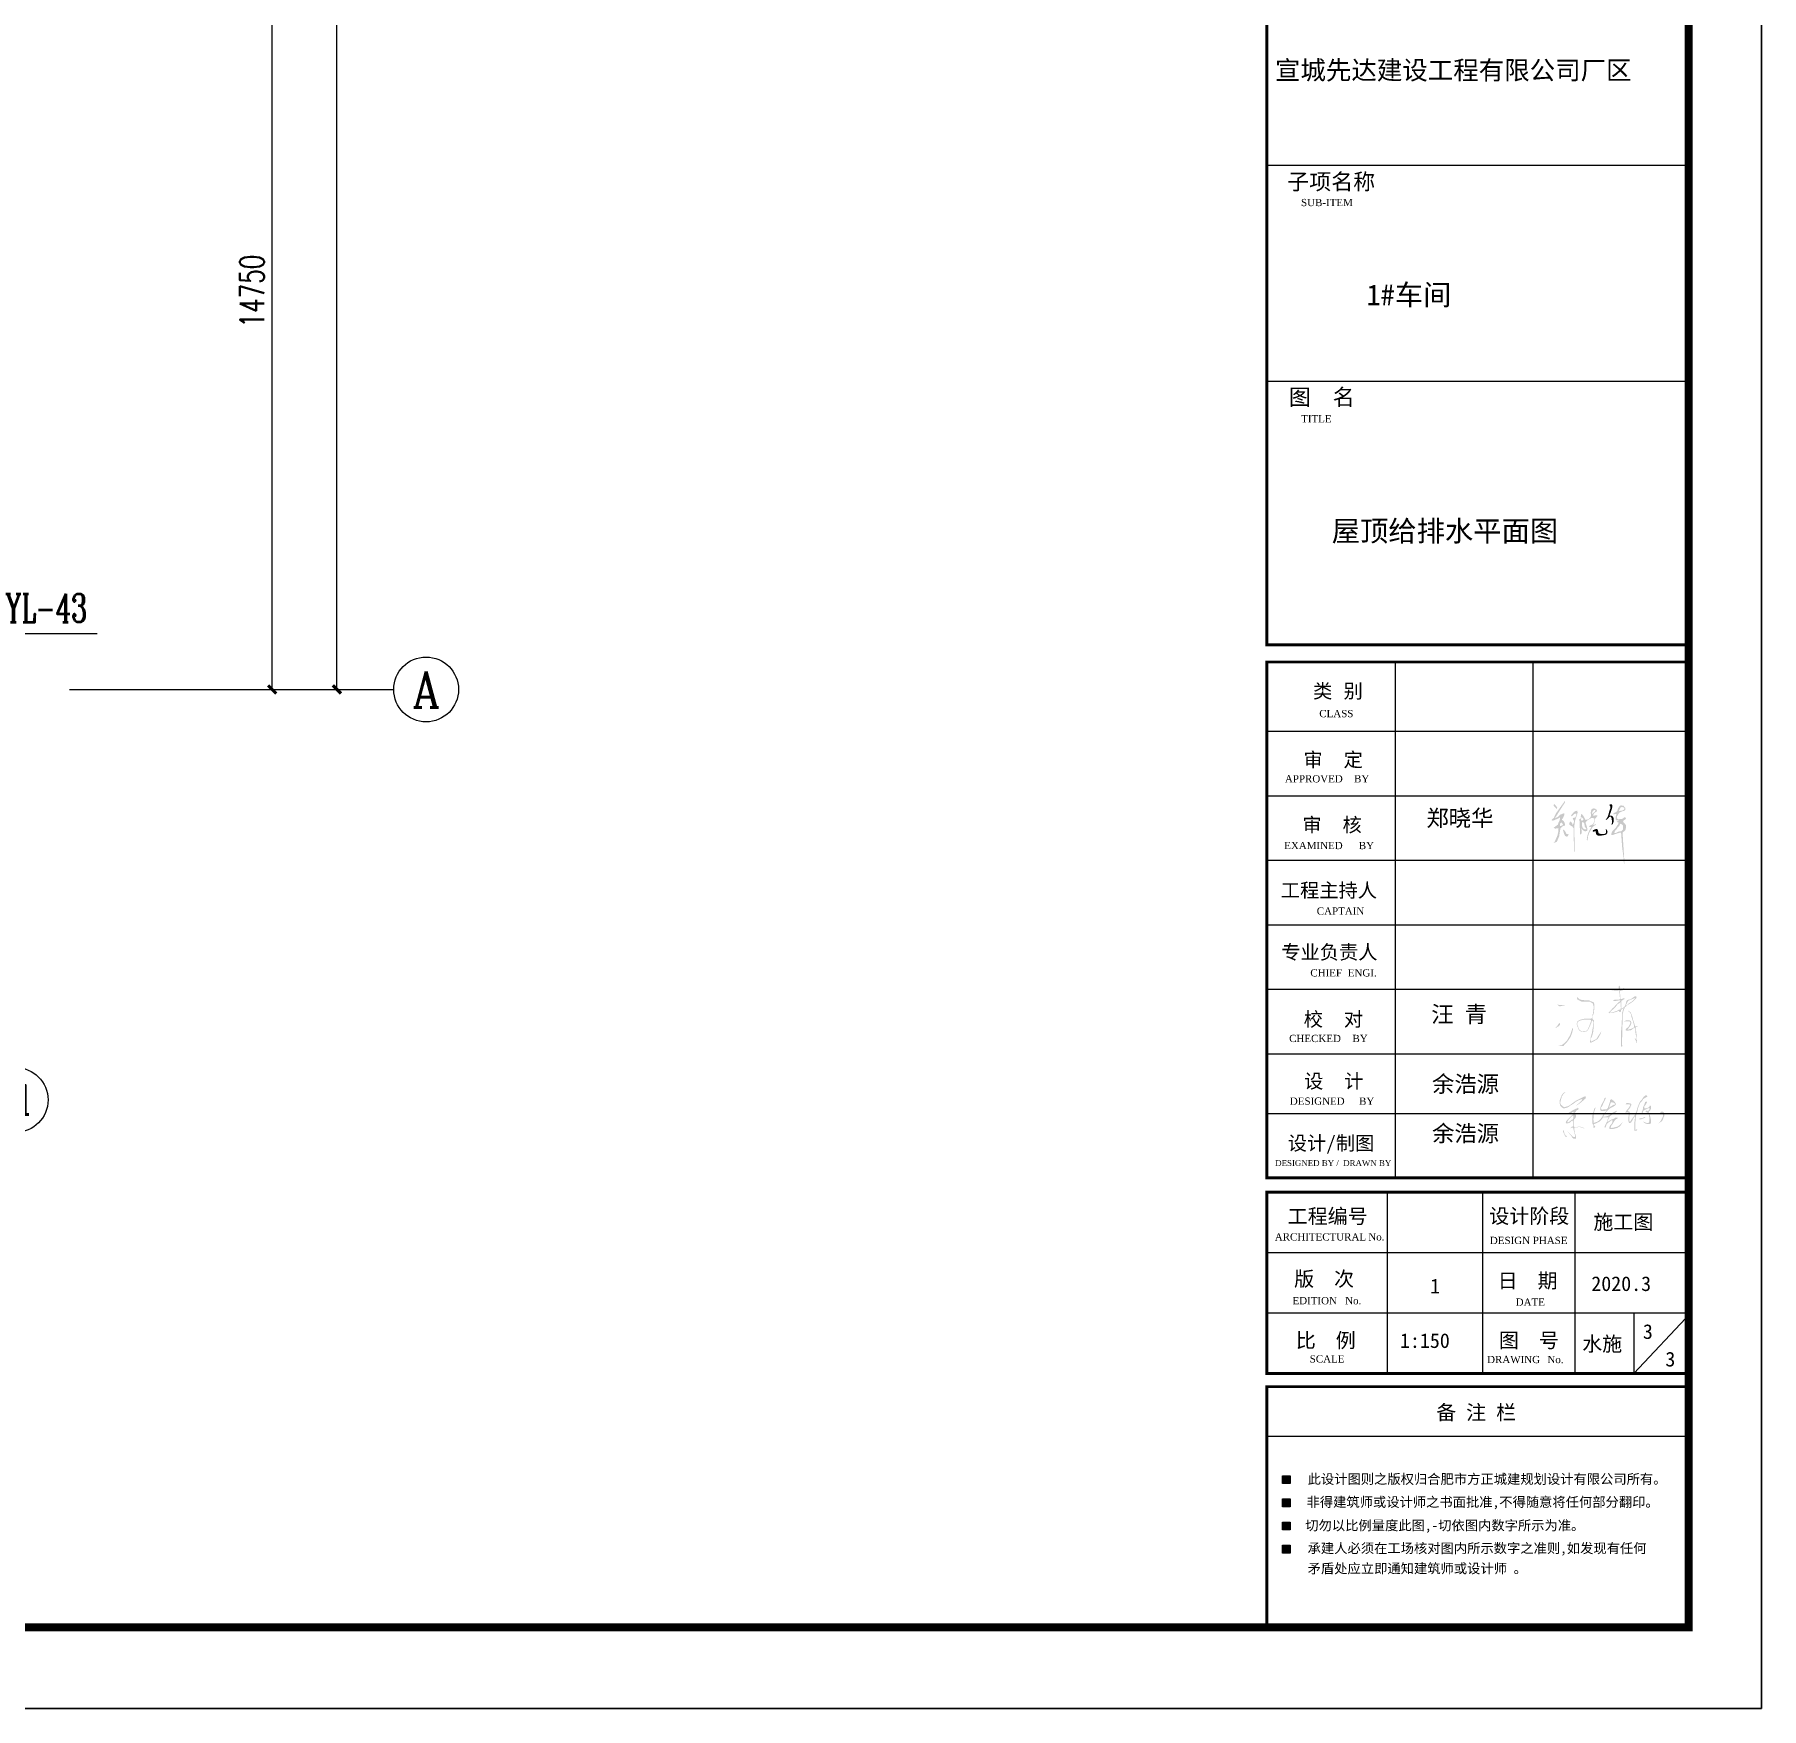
# Model space of a CAD drawing. Extents: x 54907 to 703237, y -798661 to -546661.
# Drawn here: x 456939 to 488916, y -735661 to -704669 of the extents above; entities that cross this region are included whole.
import ezdxf
from ezdxf.enums import TextEntityAlignment as Align

# ---------------------------------------------------------------- set-up
doc = ezdxf.new("R2010")
doc.units = 0
doc.header["$LTSCALE"] = 1000
doc.header["$MEASUREMENT"] = 0
for name, color, linetype in [('1', 140, 'Continuous'), ('AXIS', 3, 'Continuous'), ('AXIS_TEXT', 7, 'Continuous'), ('DIM_雨水', 3, 'Continuous'), ('HATCH', 254, 'Continuous'), ('PUB_TEXT', 7, 'Continuous'), ('PUB_TITLE', 4, 'Continuous'), ('TEXT', 7, 'Continuous'), ('外框线', 255, 'Continuous')]:
    doc.layers.add(name, color=color, linetype=linetype)
doc.layers.add('yichutu', color=7, linetype='Continuous', true_color=0xffffff, plot=False)
doc.styles.add('_TCH_AXIS', font='COMPLEX', dxfattribs={"bigfont": 'GBCBIG'})
doc.styles.add('_TCH_DIM_T3', font='SIMPLEX', dxfattribs={"width": 0.705882, "bigfont": 'GBCBIG'})
doc.styles.add('_TWT_SERIAL', font='COMPLEX', dxfattribs={"width": 0.8, "height": 3.5, "bigfont": 'HZTXT'})
doc.styles.add('COMPLEX', font='COMPLEX')
doc.styles.add('GHF', font='times.ttf')
doc.styles.add('STYLE1', font='simhei.ttf', dxfattribs={"width": 0.8})
doc.styles.add('仿宋', font='')
doc.styles.get('仿宋').set_extended_font_data('NSimSun')
doc.dimstyles.new('_TCH_ARCH&&150', dxfattribs={"dimtxt": 446.25, "dimasz": 150, "dimexe": 375, "dimexo": 450, "dimgap": 150, "dimtad": 1, "dimdec": 0, "dimzin": 0, "dimdsep": 46, "dimtxsty": '_TCH_DIM_T3', "dimblk": 'ARCHTICK', "dimcen": 0.09, "dimclrt": 7, "dimazin": 2, "dimtfac": 1, "dimtdec": 0, "dimtix": 1, "dimtmove": 2, "dimatfit": 3, "dimldrblk": 'ARCHTICK', "dimfxl": 0, "dimtolj": 1, "dimtzin": 0, "dimarcsym": 0})

# ---------------------------------------------------------------- blocks, each defined once
blk = doc.blocks.new('*U81')
at = {"layer": 'PUB_TEXT', "style": 'STYLE1'}
blk.add_text('备 注 栏', height=180, dxfattribs=at).set_placement((503976, -819747))
blk = doc.blocks.new('A$C2EA612DB')
at = {"layer": 'HATCH'}
h = blk.add_hatch(color=256, dxfattribs=at)
h.paths.add_polyline_path([(288, 659), (280, 651), (258, 643), (270, 667), (295, 696), (318, 713), (343, 719), (349, 695), (344, 674), (331, 634), (315, 585), (308, 537), (304, 495), (304, 442), (305, 390), (309, 342), (309, 298), (309, 264), (311, 224), (311, 167), (302, 167), (302, 210), (301, 251), (298, 319), (298, 362), (295, 407), (295, 455), (294, 486), (277, 507), (261, 515), (238, 531), (238, 557), (258, 576), (277, 546), (285, 527), (302, 570), (296, 592), (288, 603), (284, 616), (297, 624), (317, 627), (325, 643), (333, 663), (334, 677), (319, 681), (308, 677)])
h.paths.add_polyline_path([(219, 381), (207, 367), (181, 380), (171, 402), (162, 423), (158, 443), (153, 455), (153, 467), (179, 448), (189, 427), (198, 407), (210, 403), (223, 408), (228, 394)])
h.paths.add_polyline_path([(155, 531), (146, 543), (136, 558), (125, 555), (113, 547), (111, 528), (111, 516), (121, 513), (144, 522)], flags=16)
h.paths.add_polyline_path([(181, 830), (178, 850), (62, 689), (27, 617), (16, 614), (0, 593), (14, 582), (48, 598), (91, 615), (113, 630), (110, 598), (101, 573), (92, 557), (85, 533), (67, 520), (27, 490), (46, 478), (69, 481), (90, 485), (88, 428), (78, 386), (39, 296), (25, 284), (69, 299), (101, 374), (115, 460), (116, 479), (145, 506), (163, 516), (177, 516), (182, 532), (174, 558), (161, 581), (136, 598), (153, 621), (169, 657), (171, 686), (116, 666), (84, 635), (42, 614), (69, 656), (149, 783)])
h.paths.add_polyline_path([(70, 743), (75, 762), (50, 795), (31, 810), (27, 785), (47, 764)], flags=17)
h = blk.add_hatch(color=256, dxfattribs=at)
h.paths.add_polyline_path([(477, 583), (493, 598), (519, 611), (532, 620), (549, 623), (572, 614), (572, 587), (571, 579), (568, 566), (561, 551), (552, 537), (537, 527), (513, 519), (504, 502), (530, 501), (536, 501), (508, 456), (492, 420), (484, 396), (477, 364), (472, 331), (477, 319), (483, 321), (486, 344), (490, 374), (505, 422), (537, 474), (545, 491), (556, 504), (565, 512), (590, 526), (598, 530), (597, 536), (582, 534), (572, 529), (555, 530), (574, 551), (578, 590), (585, 613), (599, 627), (609, 640), (617, 654), (590, 658), (574, 652), (563, 648), (560, 667), (576, 690), (603, 704), (610, 728), (585, 744), (567, 750), (541, 742), (528, 720), (526, 690), (529, 653), (526, 637), (509, 617), (491, 602), (481, 600), (466, 600), (451, 599), (444, 617), (432, 639), (416, 664), (397, 673), (392, 640), (393, 621), (388, 610), (373, 608), (376, 552), (379, 490), (380, 438), (382, 407), (393, 395), (403, 419), (403, 440), (402, 460), (399, 474), (396, 487), (406, 473), (426, 453), (437, 447), (448, 440), (455, 440), (480, 451), (480, 476), (474, 502), (469, 518), (461, 538), (459, 545), (457, 559), (461, 570)])
h.paths.add_polyline_path([(434, 557), (438, 548), (441, 535), (443, 520), (446, 505), (453, 495), (458, 489), (465, 482), (465, 471), (457, 467), (442, 470), (438, 471), (425, 480), (416, 493), (410, 508), (408, 520), (407, 533), (407, 561), (409, 566)], flags=16)
h.paths.add_polyline_path([(426, 594), (410, 585), (402, 584), (394, 601), (400, 620), (401, 633), (414, 624), (426, 607)], flags=16)
h.paths.add_polyline_path([(548, 673), (543, 687), (548, 704), (561, 719), (569, 729), (586, 726), (589, 721), (580, 704), (570, 696), (556, 686), (553, 675)], flags=16)
for points in [[(794, 697), (804, 725), (812, 751), (816, 774), (814, 796), (808, 806), (782, 803), (778, 787), (791, 771), (791, 754), (782, 731), (773, 706), (763, 663), (753, 640), (742, 619), (726, 595), (746, 601), (760, 616), (776, 636), (794, 640), (805, 620), (811, 583), (812, 561), (806, 535), (801, 526), (822, 540), (831, 564), (835, 604), (829, 630), (815, 646), (801, 652), (778, 654)], [(627, 433), (621, 461), (619, 468), (599, 474), (579, 467), (557, 457), (551, 442), (565, 434), (588, 446), (593, 429), (596, 410), (605, 391), (631, 384), (660, 384), (698, 390), (722, 394), (738, 403), (750, 419), (751, 440), (738, 466), (727, 475), (730, 449), (730, 429), (729, 419), (725, 414), (709, 407), (689, 405), (674, 404), (664, 404), (652, 409), (636, 415), (630, 421)]]:
    blk.add_hatch(color=256, dxfattribs=at).paths.add_polyline_path(points)
h = blk.add_hatch(color=256, dxfattribs=at)
h.paths.add_polyline_path([(935, 705), (954, 712), (978, 718), (994, 738), (989, 757), (966, 786), (928, 790), (912, 778), (894, 753), (887, 732), (883, 719), (871, 705), (855, 695), (837, 688), (827, 670), (833, 670), (841, 671), (871, 676), (867, 658), (863, 646), (862, 629), (861, 611), (863, 599), (872, 591), (888, 591), (904, 591), (901, 584), (876, 574), (882, 564), (899, 564), (897, 544), (891, 532), (878, 518), (867, 498), (853, 479), (824, 454), (807, 426), (801, 395), (820, 391), (844, 402), (864, 408), (915, 423), (933, 425), (936, 391), (947, 231), (968, 79), (969, 27), (980, 0), (953, 426), (977, 443), (992, 461), (1000, 492), (998, 525), (982, 548), (960, 570), (966, 586), (983, 598), (999, 609), (996, 622), (982, 633), (948, 608), (894, 604), (876, 616), (879, 643), (893, 667), (909, 691)])
h.paths.add_polyline_path([(903, 719), (918, 743), (923, 756), (932, 766), (948, 768), (975, 759), (978, 743), (966, 728), (941, 719), (911, 716)], flags=16)
h.paths.add_polyline_path([(919, 543), (937, 538), (951, 529), (957, 520), (959, 501), (958, 465), (937, 443), (894, 437), (864, 419), (842, 422), (848, 440), (858, 456), (878, 477), (890, 497), (909, 514)], flags=16)
blk = doc.blocks.new('yct-1337-420-200550-63000-150-2010.0')
at = {"layer": 'yichutu', "color": 7, "true_color": 0xffffff}
blk.add_lwpolyline([(0, 0), (0, 63000), (200550, 63000), (200550, 0)], close=True, dxfattribs=at)
blk = doc.blocks.new('_ArchTick')
at = {"color": 0, "linetype": 'ByBlock', "const_width": 0.4}
blk.add_lwpolyline([(-0.5, -0.5), (0.5, 0.5)], dxfattribs=at)
blk = doc.blocks.new('*D94')
at = {"layer": 'AXIS', "color": 0, "lineweight": -2}
for p, q in [((458039, -702045), (461714, -702045)), ((461339, -716795), (461339, -702045)), ((458039, -716795), (461714, -716795))]:
    blk.add_line(p, q, dxfattribs=at)
at = {"layer": 'Defpoints', "color": 0}
for p in [(457589, -702045), (461339, -702045), (457589, -716795)]:
    blk.add_point(p, dxfattribs=at)
at = {"layer": 'AXIS', "color": 0, "lineweight": -2, "xscale": 150, "yscale": 150, "zscale": 150}
for p, rotation in [((461339, -702045), 90), ((461339, -716795), 270)]:
    blk.add_blockref('_ArchTick', p, dxfattribs=dict(at, rotation=rotation))
at = {"layer": 'AXIS', "color": 7, "insert": (460966, -709420), "char_height": 446.2, "attachment_point": 5, "rotation": 90, "style": '_TCH_DIM_T3'}
blk.add_mtext('\\A1;14750', dxfattribs=at)
blk = doc.blocks.new('*D96')
at = {"layer": 'AXIS', "color": 0, "lineweight": -2}
for p, q in [((458039, -687295), (462914, -687295)), ((462539, -716795), (462539, -687295)), ((458039, -716795), (462914, -716795))]:
    blk.add_line(p, q, dxfattribs=at)
at = {"layer": 'Defpoints', "color": 0}
for p in [(457589, -687295), (462539, -687295), (457589, -716795)]:
    blk.add_point(p, dxfattribs=at)
at = {"layer": 'AXIS', "color": 0, "lineweight": -2, "xscale": 150, "yscale": 150, "zscale": 150}
for p, rotation in [((462539, -687295), 90), ((462539, -716795), 270)]:
    blk.add_blockref('_ArchTick', p, dxfattribs=dict(at, rotation=rotation))
at = {"layer": 'AXIS', "color": 7, "insert": (462166, -702045), "char_height": 446.2, "attachment_point": 5, "rotation": 90, "style": '_TCH_DIM_T3'}
blk.add_mtext('\\A1;29500', dxfattribs=at)
blk = doc.blocks.new('_AXISO')
blk.add_circle((0, 0), 0.5)
at = {"layer": 'AXIS_TEXT', "style": 'COMPLEX', "width": 1.041667}
blk.add_attdef('A', text='', height=0.56, dxfattribs=at).set_placement((-0.25, -0.28), (0.25, -0.28), align=Align.FIT)

msp = doc.modelspace()

# ---------------------------------------------------------------- hatches: boundary and pattern name
for points in [[(480047.3, -731497.8), (480191.4, -731497.8), (480191.4, -731353.8), (480047.3, -731353.8)], [(480047.3, -731926.7), (480191.4, -731926.7), (480191.4, -731782.8), (480047.3, -731782.8)], [(480047.3, -732355.7), (480191.4, -732355.7), (480191.4, -732211.7), (480047.3, -732211.7)], [(480047.3, -732784.6), (480191.4, -732784.6), (480191.4, -732640.7), (480047.3, -732640.7)]]:
    msp.add_hatch(color=256).paths.add_polyline_path(points)
at = {"layer": 'HATCH'}
h = msp.add_hatch(color=256, dxfattribs=at)
h.paths.add_polyline_path([(486365.9, -722357.6), (486391.9, -722343.9), (486355.2, -722314.9), (486355.2, -722331.7), (486347.6, -722346.9), (486303.3, -722354.6), (486295.6, -722343.9), (486300.2, -722313.3), (486288, -722275.1), (486271.2, -722295), (486271.2, -722339.3), (486268.1, -722353), (486188.6, -722356.1), (486136.6, -722345.4), (486096.8, -722340.8), (486128.1, -722356.4), (486148.3, -722363.6), (486208.1, -722371.7), (486260.6, -722370.1), (486279.1, -722364.4), (486286.4, -722371.7), (486286.4, -722415.3), (486297.5, -722530.3), (486287.1, -722533.5), (486267.1, -722536.7), (486243, -722536.7), (486216.6, -722540.7), (486196.6, -722540.7), (486172.6, -722547.9), (486172.6, -722553.5), (486185.4, -722562.3), (486213.4, -722562.3), (486236.6, -722559.1), (486268.7, -722553.5), (486291.9, -722551.9), (486305.5, -722551.9), (486291.1, -722571.1), (486275.1, -722583.1), (486249.4, -722605.5), (486220.6, -722635.9), (486197.4, -722662.3), (486147.7, -722711.1), (486103.7, -722759.9), (486083.7, -722782.4), (486099.7, -722779.2), (486118.1, -722764.7), (486129.3, -722748.7), (486171.8, -722714.3), (486215.8, -722670.3), (486248.6, -722625.5), (486296.7, -722594.3), (486308.9, -722578.4), (486312.1, -722682.7), (486305, -722722.1), (486281.5, -722720.8), (486269.4, -722727.8), (486250.1, -722741.3), (486213.7, -722754.3), (486177.6, -722765.5), (486139.3, -722776), (486083.7, -722782.4), (486093.3, -722788.5), (486109.9, -722787.7), (486144.4, -722784.7), (486179.2, -722777.3), (486215.6, -722768.8), (486242.7, -722757.2), (486271.6, -722744.8), (486272, -722747.5), (486288.5, -722765.4), (486308.2, -722766.6), (486315.9, -722736.7), (486326.1, -722716.4), (486342.6, -722706.2), (486366.1, -722693.5), (486359.8, -722706.2), (486349.6, -722735.5), (486332.9, -722789.8), (486332.9, -722863.8), (486325.2, -723024.1), (486316, -723128.9), (486317.5, -723304.5), (486312.9, -723398.5), (486331.4, -723410.9), (486340.6, -723393.9), (486332.9, -723366.2), (486332.9, -723335.3), (486332.9, -723295.3), (486338.3, -723201.3), (486342.2, -723019.4), (486346.9, -722795), (486356.8, -722764.1), (486367.5, -722730.4), (486387.4, -722673.9), (486410.3, -722663.2), (486424, -722646.4), (486520.4, -722585.3), (486580, -722530.3), (486598.4, -722507.4), (486606, -722482.9), (486578.5, -722475.3), (486549.4, -722490.6), (486492.9, -722531.8), (486443.9, -722541), (486417.9, -722557.8), (486402.6, -722618.9), (486375.1, -722673.9), (486318.5, -722707.5), (486318.5, -722585.3), (486318.5, -722560.8), (486349.1, -722544), (486376.6, -722530.3), (486382.8, -722515), (486359.8, -722515), (486329.3, -722524.2), (486304.8, -722522.6), (486295.6, -722379), (486313.1, -722373.5), (486335.4, -722366.8)])
h.paths.add_polyline_path([(486451.1, -722555.7), (486544.9, -722519.5), (486577.5, -722503.7), (486560.7, -722531.6), (486516.1, -722572.4), (486457.6, -722608.7), (486431.6, -722634.7), (486399, -722653.2), (486427.8, -722593.8)], flags=16)
h = msp.add_hatch(color=256, dxfattribs=at)
h.paths.add_polyline_path([(485752.2, -722960.8), (485758.4, -722936), (485762.3, -722919), (485742.9, -722909.7), (485709.7, -722909.7), (485667.1, -722905.9), (485635.3, -722908.2), (485566.5, -722922.1), (485536.3, -722935.3), (485522.3, -722946.9), (485508.4, -722966.2), (485503, -722993.3), (485520, -723034.3), (485529.3, -723066.8), (485540.9, -723086.1), (485566.5, -723112.4), (485593.5, -723127.9), (485654.7, -723127.1), (485694.2, -723097.7), (485722.8, -723035.8)], flags=16)
h.paths.add_polyline_path([(485601.9, -722574.7), (485583, -722573), (485538.2, -722550.6), (485500, -722528.2), (485509, -722490.1), (485540.4, -722528.2), (485583, -722541.6), (485666, -722552.8), (485724.3, -722552.8), (485809.5, -722588.7), (485820.7, -722617.8), (485823, -722676.1), (485816.2, -722745.5), (485809.5, -722801.6), (485787.1, -722839.7), (485784.8, -722880), (485791.6, -722902.4), (485814, -722920.3), (485814, -722989.8), (485803.6, -723104.5), (485800.7, -723131.8), (485783.5, -723199.5), (485771.9, -723231.2), (485754.6, -723260), (485754.6, -723298.8), (485761.8, -723313.2), (485793.5, -723297.4), (485856.9, -723267.2), (485929, -723157.8), (485953.3, -723120.7), (485940.3, -723160.8), (485926.4, -723189.9), (485899.6, -723236.5), (485883.3, -723263.2), (485867, -723274.9), (485813.4, -723307.4), (485775, -723326.1), (485752.8, -723338.9), (485741.2, -723324.9), (485743.5, -723284.2), (485756.3, -723223.7), (485776.1, -723158.5), (485783.1, -723106.1), (485798.3, -723020), (485807.6, -722961.8), (485794.8, -722925.7), (485775, -722930.4), (485772.6, -722950.2), (485757.5, -722987.4), (485743.5, -723017.7), (485720.2, -723067.7), (485702.8, -723101.5), (485672.5, -723127.1), (485631.7, -723138.7), (485603.8, -723136.4), (485579.3, -723132.9), (485549.1, -723113.1), (485524.6, -723080.5), (485511.8, -723042.1), (485493.2, -722989.7), (485499, -722965.3), (485511.8, -722936.2), (485550.2, -722912.9), (485591, -722902.5), (485634.1, -722892), (485673.7, -722892), (485737.7, -722889.7), (485779.6, -722883.8), (485781.2, -722842.1), (485785.1, -722817.5), (485796.3, -722794.4), (485798.6, -722778.6), (485808.7, -722682.9), (485803.2, -722636.9), (485791.1, -722609.1), (485746.5, -722578.5), (485725.2, -722575.5), (485690.1, -722575.5), (485668.1, -722577), (485639.9, -722575.5), (485618.6, -722574.3)])
h.paths.add_polyline_path([(485428.5, -723073.1), (485416.2, -723063.3), (485389.1, -723144.4), (485369.7, -723202.8), (485343.2, -723241.7), (485321.5, -723287.6), (485275.6, -723336.3), (485218.8, -723379.5), (485162, -723393), (485246.4, -723398), (485320.1, -723317.9), (485376.4, -723237.7), (485409, -723157.6)])
h.paths.add_polyline_path([(485104.8, -723047.8), (485109.6, -723060), (485151.1, -723036.9), (485181.6, -723008.8), (485187.7, -722983.2), (485173.1, -722969.8), (485147.5, -723003.9), (485134, -723028.3)])
h.paths.add_polyline_path([(485281.6, -722641.1), (485250.2, -722646.9), (485175.6, -722662.9), (485136.3, -722632), (485167.3, -722634.2), (485210.8, -722634.2), (485257.9, -722634.7)])
msp.add_hatch(color=256, dxfattribs=at).paths.add_polyline_path([(486513, -723095.2), (486534.2, -723078.5), (486565.5, -723054), (486577.8, -723084.1), (486580, -723136.5), (486591.2, -723198.9), (486597.8, -723236.8), (486596.7, -723268.1), (486596.7, -723287), (486585.6, -723259.1), (486566.6, -723250.2), (486574.4, -723265.8), (486585.6, -723290.4), (486599, -723306), (486594.5, -723339.4), (486611.2, -723329.4), (486609, -723285.9), (486605.3, -723248.7), (486605.3, -723211.5), (486602.8, -723183), (486599.1, -723144.5), (486591.6, -723097.4), (486586.7, -723061.4), (486586.7, -723050.2), (486606.5, -723044), (486628.9, -723036.6), (486596, -723030), (486577.5, -723035.6), (486564.3, -722991.9), (486535.8, -722897.7), (486519.6, -722836.9), (486494.8, -722776.1), (486448.9, -722740.2), (486452.6, -722756.3), (486477.4, -722773.7), (486496, -722797.2), (486508.6, -722855.5), (486533.1, -722930.2), (486553.2, -723001.5), (486557.7, -723050.6), (486538.7, -723060.6), (486517.5, -723074), (486484, -723083), (486450.5, -723091.6), (486435.7, -723091.6), (486447.2, -723076.3), (486470.6, -723045), (486486.3, -723020.5), (486496.3, -723000.4), (486506.3, -722978.1), (486506.3, -722963.6), (486498.5, -722940.2), (486485.1, -722924.6), (486440.5, -722922.4), (486410.4, -722922.4), (486389.2, -722930.2), (486366.8, -722930.2), (486378, -722942.4), (486395.9, -722942.4), (486412.4, -722940.9), (486419.3, -722940.2), (486452.8, -722936.9), (486471.7, -722940.2), (486485.1, -722954.7), (486486.3, -722975.9), (486475.1, -723001.5), (486463.9, -723026.1), (486437.2, -723054), (486420.4, -723067.3), (486401.4, -723090.8), (486401.4, -723105.3), (486421.5, -723110.8), (486453.9, -723109.7), (486494.1, -723105.3)])
h = msp.add_hatch(color=256, dxfattribs=at)
h.paths.add_polyline_path([(487042.3, -724623.1), (487046.8, -724632.1), (487059.5, -724638.5), (487071.1, -724644.3), (487093.1, -724655.7), (487093.1, -724680.2), (487090.4, -724703.8), (487082.2, -724722), (487070.4, -724743.7), (487060.4, -724765.5), (487050.4, -724781.8), (487034.1, -724804.5), (487016.8, -724819), (487000.5, -724829), (487017.8, -724823.6), (487035, -724811.8), (487062.2, -724797.3), (487080.4, -724777.3), (487095.8, -724742.8), (487106.7, -724712), (487115.8, -724692.9), (487116.7, -724662.1), (487109.5, -724632.1), (487101.3, -724616.7), (487059.5, -724609.4)])
h.paths.add_polyline_path([(486679.5, -724736), (486644.3, -724743.4), (486653.6, -724751.3), (486667.9, -724756.4), (486694.4, -724750.4), (486706, -724743.4), (486721.3, -724738.8), (486740.3, -724733.2), (486753.7, -724724.4), (486767.6, -724714.2), (486750.9, -724709.6), (486731.5, -724722.1), (486707.8, -724730.9), (486688.3, -724734.1)], flags=17)
h.paths.add_polyline_path([(486804.9, -724544.2), (486770.7, -724551), (486747.3, -724547.1), (486745.3, -724515.9), (486767.8, -724486.6), (486791.2, -724450.5), (486799, -724425.2), (486775.6, -724426.1), (486760.9, -724435.9), (486752.2, -724467.1), (486740.4, -724498.3), (486727.7, -724520.8), (486720.9, -724540.3), (486719.9, -724563.7), (486710.2, -724592.9), (486697.5, -724617.3), (486696.5, -724632), (486714.1, -724636.8), (486723.8, -724607.6), (486730.7, -724591), (486760.9, -724575.4), (486789.2, -724563.7), (486816.6, -724550), (486840, -724543.2), (486842.9, -724560.8), (486839, -724579.3), (486828.3, -724592), (486802.9, -724597.8), (486777.5, -724591), (486769.7, -724614.4), (486810.7, -724634.9), (486825.4, -724651.5), (486832.2, -724676.8), (486835.1, -724702.2), (486840, -724737.3), (486840, -724764.6), (486838.1, -724789), (486831.2, -724812.4), (486819.5, -724820.2), (486786.3, -724819.3), (486749.2, -724805.6), (486722.9, -724792.9), (486730.7, -724805.6), (486749.2, -724821.2), (486768.7, -724829), (486796.1, -724839.7), (486822.4, -724841.7), (486855.6, -724841.7), (486870.3, -724820.2), (486870.3, -724808.5), (486870.3, -724785.1), (486868.3, -724761.7), (486861.5, -724726.6), (486856.6, -724701.2), (486849.8, -724677.8), (486844.9, -724658.3), (486834.2, -724638.8), (486827.3, -724622.2), (486835.1, -724608.6), (486844.9, -724595.9), (486855.6, -724584.2), (486867.3, -724564.7), (486873.2, -724536.4), (486872.2, -724513.9), (486863.4, -724498.3), (486846.8, -724498.3), (486842, -724513.9), (486832.2, -724530.5), (486818.5, -724536.4)])
h.paths.add_polyline_path([(486601, -724961), (486608.3, -724958.1), (486616.4, -724929.2), (486600.1, -724943.6), (486579.3, -724949.9), (486577.5, -724912), (486582, -724828), (486584.8, -724747.5), (486594.7, -724683.4), (486615.2, -724613.7), (486634.9, -724536.7), (486659.1, -724471.3), (486678.8, -724439), (486695.9, -724422.9), (486711.1, -724405), (486722.8, -724379.9), (486772.3, -724350.8), (486804.4, -724334.2), (486792.7, -724311.8), (486770.3, -724310), (486734.4, -724337.8), (486695.9, -724394.2), (486672.6, -724414.8), (486643.9, -724472.2), (486617.9, -724547.4), (486599.9, -724605.7), (486568.6, -724677.3), (486504.9, -724765.1), (486480.7, -724803.7), (486466.3, -724779.5), (486466.3, -724748.1), (486466.3, -724719.4), (486470.8, -724687.2), (486478, -724653.1), (486478, -724631.6), (486478, -724617.3), (486456.5, -724604.8), (486435.9, -724601.2), (486444.8, -724587.7), (486468.1, -724560.9), (486482.5, -724540.2), (486492.3, -724516.1), (486505.8, -724490.1), (486504, -724467.7), (486487, -724460.5), (486436.8, -724451.5), (486408.1, -724456.9), (486403.6, -724474.8), (486420.6, -724474.8), (486460.1, -724473.1), (486488.8, -724482.9), (486478, -724506.2), (486465.4, -724533.1), (486419.7, -724586.8), (486400, -724615.5), (486404.5, -724635.2), (486425.1, -724621.8), (486443.7, -724621.9), (486460, -724637.3), (486461.8, -724655.4), (486455.4, -724677), (486454.5, -724697.8), (486451.8, -724721.3), (486448.2, -724742.1), (486448.2, -724768.3), (486454.5, -724793.6), (486464.5, -724822.5), (486484.4, -724822.5), (486502.5, -724808.1), (486522.4, -724781), (486537.7, -724747.5), (486573.9, -724692.4), (486573.9, -724725.8), (486564.9, -724792.7), (486560.3, -724875.8), (486560.1, -724962.5), (486563.5, -724965.7), (486568.4, -724966.6), (486579.9, -724965.4)])
h.paths.add_polyline_path([(486176.7, -724444.7), (486153.1, -724440.3), (486131.9, -724439.3), (486117.7, -724458.5), (486111.3, -724487), (486104.4, -724503.7), (486095, -724527.8), (486089.6, -724541.6), (486111.3, -724525.4), (486138.3, -724508.6), (486158.5, -724495.8), (486181.7, -724485.5), (486203.3, -724479.6), (486199.4, -724458)], flags=16)
h.paths.add_polyline_path([(485873.4, -724799.5), (485810.5, -724820.8), (485804.8, -724765.2), (485807.6, -724666.9), (485824.7, -724594.2), (485846.1, -724533), (485821.9, -724550.1), (485803.3, -724618.5), (485785.2, -724685.5), (485782, -724731), (485782, -724792.3), (485784.8, -724829.3), (485796.2, -724856.4), (485807.6, -724872.1), (485800.5, -724910.5), (485829, -724906.2), (485837.6, -724884.9), (485816.2, -724863.5), (485804.8, -724846.4), (485834.7, -724835), (485919.9, -724792.7), (485950.4, -724761.8), (485983, -724718.2), (486022.9, -724718.2), (486087.1, -724715.3), (486072.8, -724745.3), (486054.3, -724798), (486034.3, -724837.9), (486015.8, -724874.9), (486008.6, -724909.1), (486024.3, -724909.1), (486035.7, -724887.7), (486048.6, -724846.4), (486068.5, -724822.2), (486121.3, -724785.1), (486151.9, -724763.6), (486158.3, -724785.1), (486151.2, -724815.1), (486135.5, -724845), (486112.7, -724866.4), (486104.2, -724890.6), (486095.6, -724916.2), (486101.3, -724929), (486121.3, -724933.3), (486155.5, -724936.2), (486239.6, -724914.8), (486298.1, -724880.6), (486346.5, -724807.9), (486318, -724836.4), (486295.2, -724855), (486269.6, -724877.8), (486243.9, -724890.6), (486199.7, -724902), (486159.8, -724910.5), (486139.8, -724914.8), (486124.1, -724906.2), (486132.3, -724876.1), (486156.3, -724842.9), (486191.7, -724787), (486205.3, -724765.5), (486229.5, -724747), (486245.7, -724746.1), (486251.6, -724724.8), (486239.4, -724721.5), (486215.6, -724721.9), (486206.8, -724724.8), (486195.8, -724735.1), (486184.8, -724743.2), (486162.7, -724750.5), (486143.6, -724756.4), (486125.3, -724765.9), (486112.8, -724772.5), (486084.9, -724788.7), (486072.4, -724798.9), (486060.7, -724808.5), (486066.6, -724782.1), (486089.3, -724737.3), (486101.5, -724713.3), (486109.9, -724696.2), (486147.3, -724669.8), (486175.9, -724654.4), (486200.9, -724636.8), (486217.1, -724625.8), (486231, -724617.7), (486233.9, -724599.4), (486225.9, -724595.7), (486185.5, -724619.2), (486163.5, -724628.7), (486141.4, -724643.4), (486119.4, -724658.1), (486104.7, -724671.3), (486083.4, -724684.5), (486068.8, -724690.4), (486040.1, -724699.9), (486022.5, -724702.8), (486001.9, -724705.8), (485983.6, -724705.8), (486008.6, -724661.7), (486033.5, -724626.5), (486083.1, -724573.4), (486120.1, -724544.8), (486170, -724520.8), (486208.8, -724494.9), (486219.6, -724479.5), (486216.2, -724456.1), (486198.6, -724432.1), (486185.7, -724416.5), (486161.7, -724398), (486146, -724384.1), (486121, -724387.8), (486113.6, -724395.2), (486112.7, -724421.1), (486105.3, -724443.2), (486091.5, -724483.8), (486082.2, -724513.4), (486071.1, -724542), (486057.3, -724561.4), (486044.3, -724568.8), (486015.7, -724569.7), (485979.7, -724572.5), (485954.7, -724573.4), (485947.4, -724555.8), (485947.4, -724534.6), (485964.9, -724511.5), (485977.8, -724482), (485992.6, -724447.8), (486012, -724410), (486024.9, -724386), (486031.4, -724366.6), (486034.2, -724352.8), (486021.2, -724352.8), (486012.9, -724360.1), (486003.7, -724380.5), (485995.4, -724403.5), (485981.5, -724430.3), (485964.9, -724461.7), (485949.2, -724490.3), (485939, -724519.8), (485930.7, -724542.9), (485928.9, -724567.8), (485934.4, -724584.5), (485944.6, -724596.5), (485959.4, -724597.4), (485987.1, -724597.4), (486015.7, -724597.4), (486051.7, -724589.1), (486042.5, -724600.2), (486031.4, -724614), (486011.1, -724632.5), (486001, -724641.6), (485997.2, -724651.8), (485983.4, -724673.1), (485979.6, -724678.9), (485973.2, -724694.3), (485965.1, -724707.8), (485942.7, -724738.2), (485902.1, -724780.2)])
h.paths.add_polyline_path([(485239, -724974), (485244.8, -724946.6), (485257.8, -724981.2), (485266.4, -725010), (485278, -725030.2), (485283.7, -725046.8), (485297.4, -725056.2), (485307.6, -725069.2), (485313.3, -725077.8), (485302.5, -725080), (485287.3, -725075.7), (485276.5, -725060.5), (485267.9, -725037.4), (485260.6, -725016.5), (485249.8, -725002.1)])
h.paths.add_polyline_path([(485422.2, -724684.5), (485407.9, -724693.8), (485350, -724750.3), (485338.5, -724769.6), (485323.5, -724790.3), (485321.3, -724798.9), (485319.9, -724812.5), (485338.5, -724810.4), (485373.6, -724785.3), (485397.2, -724767.5), (485407.9, -724759.3), (485423.7, -724755.3), (485433, -724731), (485434.4, -724708.8), (485433, -724689.5)], flags=16)
h.paths.add_polyline_path([(485441.4, -724624.6), (485441.5, -724609.7), (485392.1, -724637.8), (485366, -724650.4), (485343.7, -724651.3), (485329.2, -724646.5), (485353.4, -724628.1), (485415.4, -724588.5), (485468.6, -724562.3), (485503.4, -724549.8), (485518, -724537.2), (485529.6, -724562.3), (485520.9, -724576.8), (485490.9, -724587.5), (485482.1, -724606.8), (485459.9, -724627.1), (485448.3, -724642.6), (485463.8, -724653.3), (485479.2, -724671.6), (485479.2, -724692), (485478.3, -724715.2), (485467.6, -724736.5), (485452.1, -724747.1), (485442.5, -724762.6), (485439.6, -724787.7), (485435.7, -724846.7), (485438.6, -724880.6), (485450.2, -724895.1), (485498.6, -724895.1), (485547, -724888.3), (485610.9, -724903.8), (485632.2, -724914.5), (485637.7, -724922.7), (485619.4, -724917.4), (485599.1, -724907.4), (485557.5, -724898.2), (485533.9, -724897.4), (485482, -724902.6), (485459.2, -724905), (485451.2, -724908.2), (485448.3, -724936.1), (485454.6, -724969.9), (485459.9, -725007.8), (485475.7, -725049.6), (485482, -725074.8), (485482.8, -725097.7), (485478, -725111.1), (485464.6, -725112.7), (485438.6, -725112.7), (485416.5, -725096.9), (485407.8, -725081.1), (485382.5, -725048.8), (485320.2, -724973.9), (485347.8, -724997.5), (485376.2, -725027.5), (485411, -725064.6), (485425.2, -725074), (485437.8, -725082.7), (485463.8, -725081.1), (485467, -725064.6), (485459.1, -725026.7), (485448.8, -725003.1), (485437, -724943.1), (485431.5, -724925), (485428.2, -724914.3), (485421.2, -724906.8), (485406.2, -724905.3), (485392, -724912.4), (485383.3, -724921), (485383.3, -724910.8), (485394.4, -724897.4), (485405.4, -724888.7), (485429.1, -724885.5), (485429.1, -724864.2), (485425.2, -724821.7), (485422.8, -724789.3), (485415.7, -724777.5), (485391.2, -724788.5), (485369.9, -724811.4), (485344.7, -724824), (485323.4, -724831.1), (485295.7, -724824), (485291.8, -724813.8), (485296.5, -724794.1), (485323.4, -724760.9), (485352.6, -724729.4), (485406.2, -724676.5), (485422.9, -724660.1), (485433.8, -724645), (485429.6, -724641.7), (485429.6, -724633.2), (485435.3, -724628.3)])
h.paths.add_polyline_path([(485255.6, -724259.4), (485286.5, -724247.8), (485248.1, -724284.7), (485218.2, -724337.8), (485199.9, -724405.9), (485189.9, -724450.7), (485204.9, -724484), (485259.7, -724530.4), (485344.5, -724507.2), (485411, -724457.4), (485477.4, -724410.9), (485552.2, -724372.7), (485607.8, -724344.3), (485646.9, -724329.5), (485658.6, -724329.5), (485665.2, -724347.8), (485651.9, -724374.4), (485570.5, -724444.1), (485467.5, -724515.5), (485555.5, -724435.8), (485593.8, -724397.6), (485597.1, -724376), (485571.6, -724385.3), (485519.3, -724405.5), (485474.4, -724432.2), (485433.9, -724464.2), (485374.1, -724500.5), (485344.2, -724525), (485314.3, -724536.7), (485273.7, -724548.5), (485244.9, -724548.5), (485221.4, -724532.5), (485192.6, -724507.9), (485179.8, -724462.1), (485176.6, -724415.1), (485193.7, -724365), (485219.3, -724302)])

# ---------------------------------------------------------------- linework, layer by layer
for points in [[(480047.3, -731353.8), (480191.4, -731353.8), (480191.4, -731497.8), (480047.3, -731497.8)], [(480047.3, -731782.8), (480191.4, -731782.8), (480191.4, -731926.7), (480047.3, -731926.7)], [(480047.3, -732211.7), (480191.4, -732211.7), (480191.4, -732355.7), (480047.3, -732355.7)], [(480047.3, -732640.7), (480191.4, -732640.7), (480191.4, -732784.6), (480047.3, -732784.6)]]:
    msp.add_lwpolyline(points, close=True)
at = {"layer": '1'}
msp.add_line((480434.3, -729704.1), (487605.7, -729704.1), dxfattribs=at)
at = {"layer": 'AXIS'}
msp.add_line((457589.4, -716794.7), (463589.4, -716794.7), dxfattribs=at)
at = {"layer": 'DIM_雨水'}
msp.add_line((456247.4, -715757.6), (458099.5, -715757.6), dxfattribs=at)
at = {"layer": 'PUB_TITLE'}
for p, q in [((488915.7, -735661.4), (488915.7, -672661.4)), ((288365.7, -735661.4), (488915.7, -735661.4))]:
    msp.add_line(p, q, dxfattribs=at)
at = {"layer": 'PUB_TITLE', "color": 4}
for p, q in [((479757.6, -707087.3), (487605.7, -707087.3)), ((479757.6, -711084.6), (487605.7, -711084.6)), ((479757.6, -715969.9), (487605.7, -715969.9)), ((482136.2, -716287.4), (482136.2, -725838.7)), ((484683.6, -716287.4), (484683.6, -725838.7)), ((479757.6, -717569.5), (487605.7, -717569.5)), ((479757.6, -718763.5), (487605.7, -718763.5)), ((479757.6, -719957.4), (487605.7, -719957.4)), ((479757.6, -721151.3), (487605.7, -721151.3)), ((479757.6, -722345.2), (487605.7, -722345.2)), ((479757.6, -723539.1), (487605.7, -723539.1)), ((479757.6, -724644.8), (487605.7, -724644.8)), ((479757.6, -726100.8), (487605.7, -726100.8)), ((479757.6, -726100.8), (487605.7, -726100.8)), ((481986.9, -726100.8), (481986.9, -729458.7)), ((483752.2, -726100.8), (483752.2, -729458.7)), ((485458, -726100.8), (485458, -729458.7)), ((479757.6, -727220.1), (487605.7, -727220.1)), ((479757.6, -728339.4), (487605.7, -728339.4)), ((487605.7, -728339.4), (486549.7, -729458.7)), ((486549.7, -728339.4), (486549.7, -729458.7)), ((479757.6, -730619.3), (487605.7, -730619.3))]:
    msp.add_line(p, q, dxfattribs=at)
at = {"layer": 'PUB_TITLE', "const_width": 150}
msp.add_lwpolyline([(292115.7, -734161.4), (487565.7, -734161.4), (487565.7, -674161.4), (292115.7, -674161.4)], close=True, dxfattribs=at)
at = {"layer": 'PUB_TITLE', "color": 4, "const_width": 52.8}
for points in [[(479757.6, -699092.7), (487605.7, -699092.7), (487605.7, -715969.9), (479757.6, -715969.9)], [(479757.6, -725838.7), (487605.7, -725838.7), (487605.7, -716287.4), (479757.6, -716287.4)], [(479757.6, -726100.8), (487605.7, -726100.8), (487605.7, -729458.7), (479757.6, -729458.7)]]:
    msp.add_lwpolyline(points, close=True, dxfattribs=at)
msp.add_lwpolyline([(479757.6, -734147.5), (479757.6, -729704.1), (487605.7, -729704.1), (487605.7, -734147.5)], dxfattribs=at)

# ---------------------------------------------------------------- block references
at = {"xscale": 1.507563652703539, "yscale": 1.507563604507595, "zscale": 1.507563615321257}
msp.add_blockref('*U81', (-276882.6, 505505.6), dxfattribs=at)
at = {"layer": 'AXIS'}
ref = msp.add_blockref('_AXISO', (464189.4, -716794.7), dxfattribs=dict(at, xscale=1200, yscale=1200, zscale=1200))
ref.add_attrib('A', 'A', dxfattribs={"layer": 'AXIS_TEXT', "height": 668.2, "style": '_TCH_AXIS', "width": 0.888889}).set_placement((463934.8, -717128.7), (464443.9, -717128.7), align=Align.FIT)
ref = msp.add_blockref('_AXISO', (456589.4, -724394.7), dxfattribs=dict(at, xscale=1200, yscale=1200, zscale=1200))
ref.add_attrib('A', '21', dxfattribs={"layer": 'AXIS_TEXT', "height": 540.28, "style": '_TCH_AXIS', "width": 0.862069}).set_placement((456267.8, -724664.8), (456911, -724664.8), align=Align.FIT)
at = {"layer": 'yichutu'}
msp.add_blockref('yct-1337-420-200550-63000-150-2010.0', (288365.7, -735661.4), dxfattribs=at)
at = {"layer": '外框线', "xscale": 1.378125, "yscale": 1.378125, "zscale": 1.378125}
msp.add_blockref('A$C2EA612DB', (485030.2, -720030.3), dxfattribs=at)

# ---------------------------------------------------------------- texts
at = {"layer": 'DIM_雨水', "color": 7, "style": '_TWT_SERIAL', "width": 0.64}
msp.add_text('YL-43', height=525, dxfattribs=at).set_placement((456394.5, -715547.6))
at = {"layer": 'PUB_TEXT'}
for s, height, style, p in [('子项名称', 298.5, 'STYLE1', (480133.8, -707542)), ('SUB-ITEM', 134.32, 'GHF', (480390.5, -707846.5)), ('图  名', 298.5, 'STYLE1', (480164.2, -711530.4)), ('TITLE', 134.32, 'GHF', (480392.2, -711849.8)), (' 类', 261.19, 'STYLE1', (480435.7, -716955.2)), ('别', 261.2, 'STYLE1', (481178.6, -716955.2)), ('CLASS', 134.32, 'GHF', (480728, -717308.5)), ('审', 261.2, 'STYLE1', (480435.7, -718225.4)), ('定', 261.2, 'STYLE1', (481178.6, -718225.4)), ('APPROVED', 134.32, 'GHF', (480092, -718516.1)), ('BY', 134.32, 'GHF', (481372.3, -718516.1)), ('审', 261.2, 'STYLE1', (480415.5, -719432.8)), ('核', 261.2, 'STYLE1', (481158.4, -719432.8)), ('郑晓华', 303.19, 'STYLE1', (482711.6, -719327.2)), ('EXAMINED', 134.32, 'GHF', (480079, -719751.6)), ('BY', 134.32, 'GHF', (481460.2, -719751.6)), ('工程主持人', 261.19, 'STYLE1', (480015.3, -720643.2)), ('CAPTAIN', 134.32, 'GHF', (480681.9, -720964.7)), ('专业负责人', 261.19, 'STYLE1', (480024.7, -721788.5)), ('CHIEF', 134.32, 'GHF', (480562.5, -722108.9)), ('ENGI.', 134.32, 'GHF', (481255.7, -722108.9)), ('汪 青', 303.19, 'STYLE1', (482801.6, -722958.6)), ('校', 261.2, 'STYLE1', (480439, -723031.6)), ('对', 261.2, 'STYLE1', (481182, -723031.6)), ('CHECKED', 134.32, 'GHF', (480170.7, -723323.6)), ('BY', 134.32, 'GHF', (481342.8, -723323.6)), ('设', 261.2, 'STYLE1', (480446.9, -724177.1)), ('计', 261.2, 'STYLE1', (481189.9, -724177.1)), ('余浩源', 303.19, 'STYLE1', (482816.2, -724250)), ('DESIGNED', 134.32, 'GHF', (480183.1, -724484.3)), ('BY', 134.32, 'GHF', (481464.7, -724484.3)), ('余浩源', 303.19, 'STYLE1', (482816.2, -725165.4)), ('设计/制图', 261.19, 'STYLE1', (480144, -725325.8)), ('工程编号', 271.36, 'STYLE1', (480143.1, -726682.8)), (' 设计阶段', 271.36, 'STYLE1', (483691.4, -726679.3)), ('施工图', 271.36, 'STYLE1', (485803.5, -726790.8)), ('ARCHITECTURAL', 134.324, 'GHF', (479903.9, -726997.4)), ('No.', 134.32, 'GHF', (481635.8, -726997.4)), ('     DESIGN PHASE', 134.324, 'GHF', (483633.5, -727063.1)), ('版  次', 271.36, 'STYLE1', (480262.4, -727843.3)), ('1', 271.4, 'STYLE1', (482781, -727976.3)), ('日  期', 271.36, 'STYLE1', (484031.5, -727876.8)), ('2020.3', 271.36, 'STYLE1', (485764.7, -727932.5)), ('EDITION', 134.32, 'GHF', (480232.8, -728178.6)), ('No.', 134.32, 'GHF', (481207.4, -728178.6)), ('DATE', 134.32, 'GHF', (484365.2, -728204.9)), ('比  例', 271.36, 'STYLE1', (480293.5, -728981.5)), ('1:150', 271.36, 'STYLE1', (482221.8, -728986.7)), ('图  号', 271.36, 'STYLE1', (484055.1, -728981.2)), ('水施', 271.36, 'STYLE1', (485596.1, -729046.9)), ('3', 271.4, 'STYLE1', (486719.8, -728818.9)), ('3', 271.4, 'STYLE1', (487136.3, -729329.8)), ('SCALE', 134.32, 'GHF', (480551.2, -729256.8)), ('DRAWING', 134.32, 'GHF', (483836.1, -729267.9)), ('No.', 134.32, 'GHF', (484952.2, -729267.9))]:
    msp.add_text(s, height=height, dxfattribs=dict(at, style=style)).set_placement(p)
at = {"layer": 'PUB_TEXT', "style": 'STYLE1', "width": 1}
for s, p in [('此设计图则之版权归合肥市方正城建规划设计有限公司所有。', (480512.2, -731503.3)), ('非得建筑师或设计师之书面批准,不得随意将任何部分翻印。', (480491.1, -731929)), ('切勿以比例量度此图,-切依图内数字所示为准。', (480468.9, -732362.6)), ('承建人必须在工场核对图内所示数字之准则,如发现有任何', (480512.2, -732785.2)), ('矛盾处应立即通知建筑师或设计师 。', (480512.2, -733159.5))]:
    msp.add_text(s, height=180.455, dxfattribs=at).set_placement(p)
at = {"layer": 'PUB_TEXT', "insert": (479911.5, -725509.2), "char_height": 108.802, "width": 3429.945, "attachment_point": 1, "style": 'GHF'}
msp.add_mtext('DESIGNED BY /  DRAWN BY', dxfattribs=at)
at = {"layer": 'TEXT', "style": '仿宋'}
for s, height, p in [('宣城先达建设工程有限公司厂区', 345.812, (479907.1, -705501.8)), ('1#车间', 384.24, (481603.7, -709680.7)), ('屋顶给排水平面图', 384.24, (480958.2, -714051.7))]:
    msp.add_text(s, height=height, dxfattribs=at).set_placement(p)

# ---------------------------------------------------------------- dimensions: what is measured, and where the dimension line sits
at = {"layer": 'AXIS'}
for p2, distance, picture, middle in [((457589.4, -687294.7), -4950, '*D96', (462166.2, -702044.7)), ((457589.4, -702044.7), -3750, '*D94', (460966.2, -709419.7))]:
    dim = msp.add_aligned_dim(p1=(457589.4, -716794.7), p2=p2, distance=distance, dimstyle='_TCH_ARCH&&150', dxfattribs=at)
    dim.commit()
    dim.dimension.update_dxf_attribs({"geometry": picture, "text_midpoint": middle})

doc.saveas('drawing.dxf')
